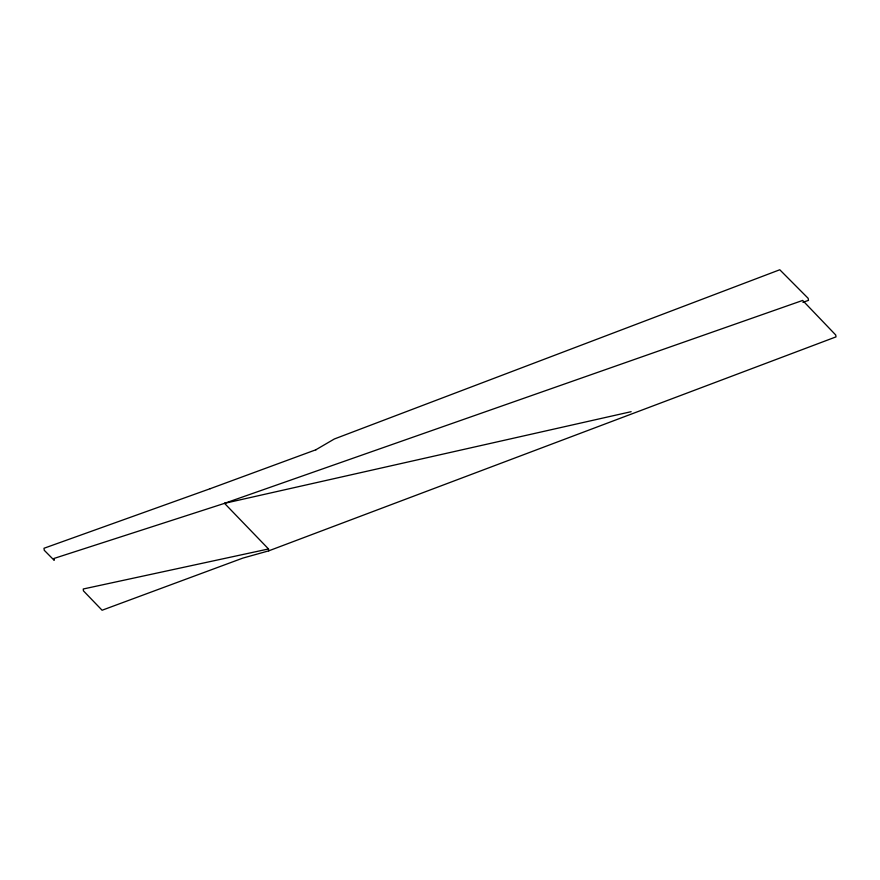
<?xml version="1.0" encoding="UTF-8"?>
<svg xmlns="http://www.w3.org/2000/svg" width="880" height="880" viewBox="0 0 880 880"><rect width="100%" height="100%" fill="white"/><g stroke="black" fill="none" stroke-linecap="round" stroke-linejoin="round"><path stroke-width="1.32" d="M315.788 449.812L334.356 438.977L779.779 269.764L808.148 298.309L808.489 300.366L802.912 302.324M268.719 550.847L268.521 548.966L83.248 588.995L83.435 590.854L102.091 610.236L242.858 558.096L268.719 550.847L836 336.886L835.736 335.005L802.648 300.443L224.455 503.338M210.155 488.708L316.217 449.658M210.199 488.686L44 548.262L44.253 550.286L54.197 560.329L54.01 558.448L224.532 503.349L631.147 411.686M224.554 503.371L268.521 548.966"/></g></svg>
